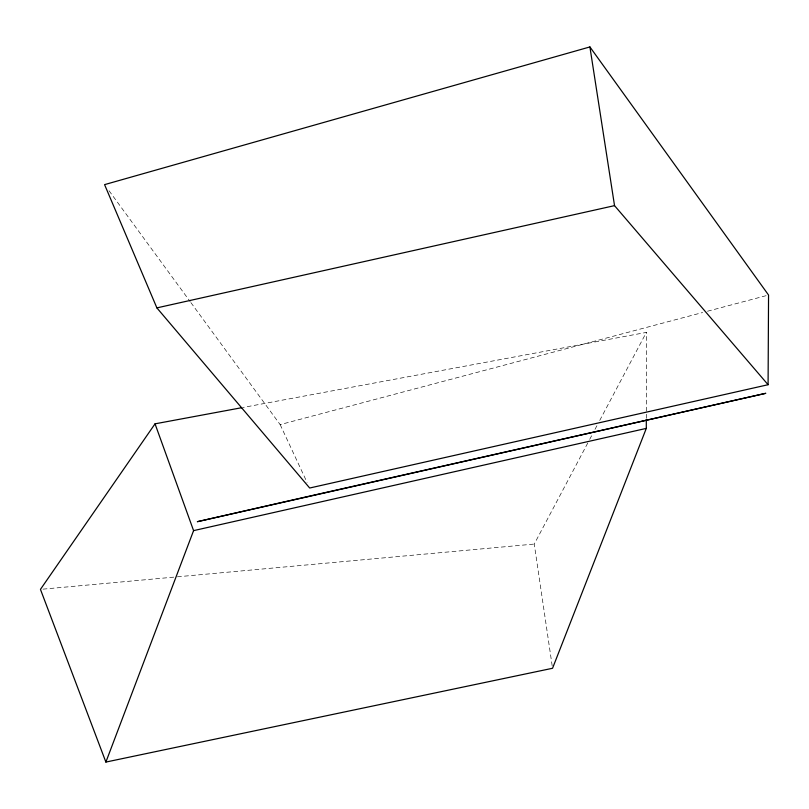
<?xml version="1.0" encoding="UTF-8"?>
<svg xmlns="http://www.w3.org/2000/svg" width="809" height="809" viewBox="0 0 809 809"><rect width="100%" height="100%" fill="white"/><g stroke="black" fill="none" stroke-linecap="round" stroke-linejoin="round"><path stroke-width="0.61" stroke-dasharray="4.04 3.03" d="M646.31 418.293L646.351 332.408L243.125 407.443M552.173 665.787L534.253 544.063L589.124 440.46M589.71 439.348L592.663 433.776M595.019 429.326L597.386 424.867M599.742 420.417L646.351 332.408M190.884 302.596L280.157 424.614L702.616 312.527M707.501 311.232L766.113 295.679M42.968 589.144L176.15 576.928M177.414 576.807L534.253 544.063M109.043 190.742L190.135 301.575M280.157 424.614L307.046 482.356"/><path stroke-width="1.21" d="M241.881 407.675L155.035 423.835L40.45 589.377L105.888 762.068L552.547 668.274L646.3 428.396L646.31 419.558M768.085 384.72L768.55 295.032L589.903 46.932L104.573 184.634L156.885 307.885L309.685 488.019L768.085 384.72L614.537 205.638L589.903 46.932M105.888 762.068L193.584 530.633L155.035 423.835M193.584 530.633L646.3 428.396M156.885 307.885L614.537 205.638M307.4 496.595L197.335 521.694L765.799 393.305L307.4 496.595"/></g></svg>
